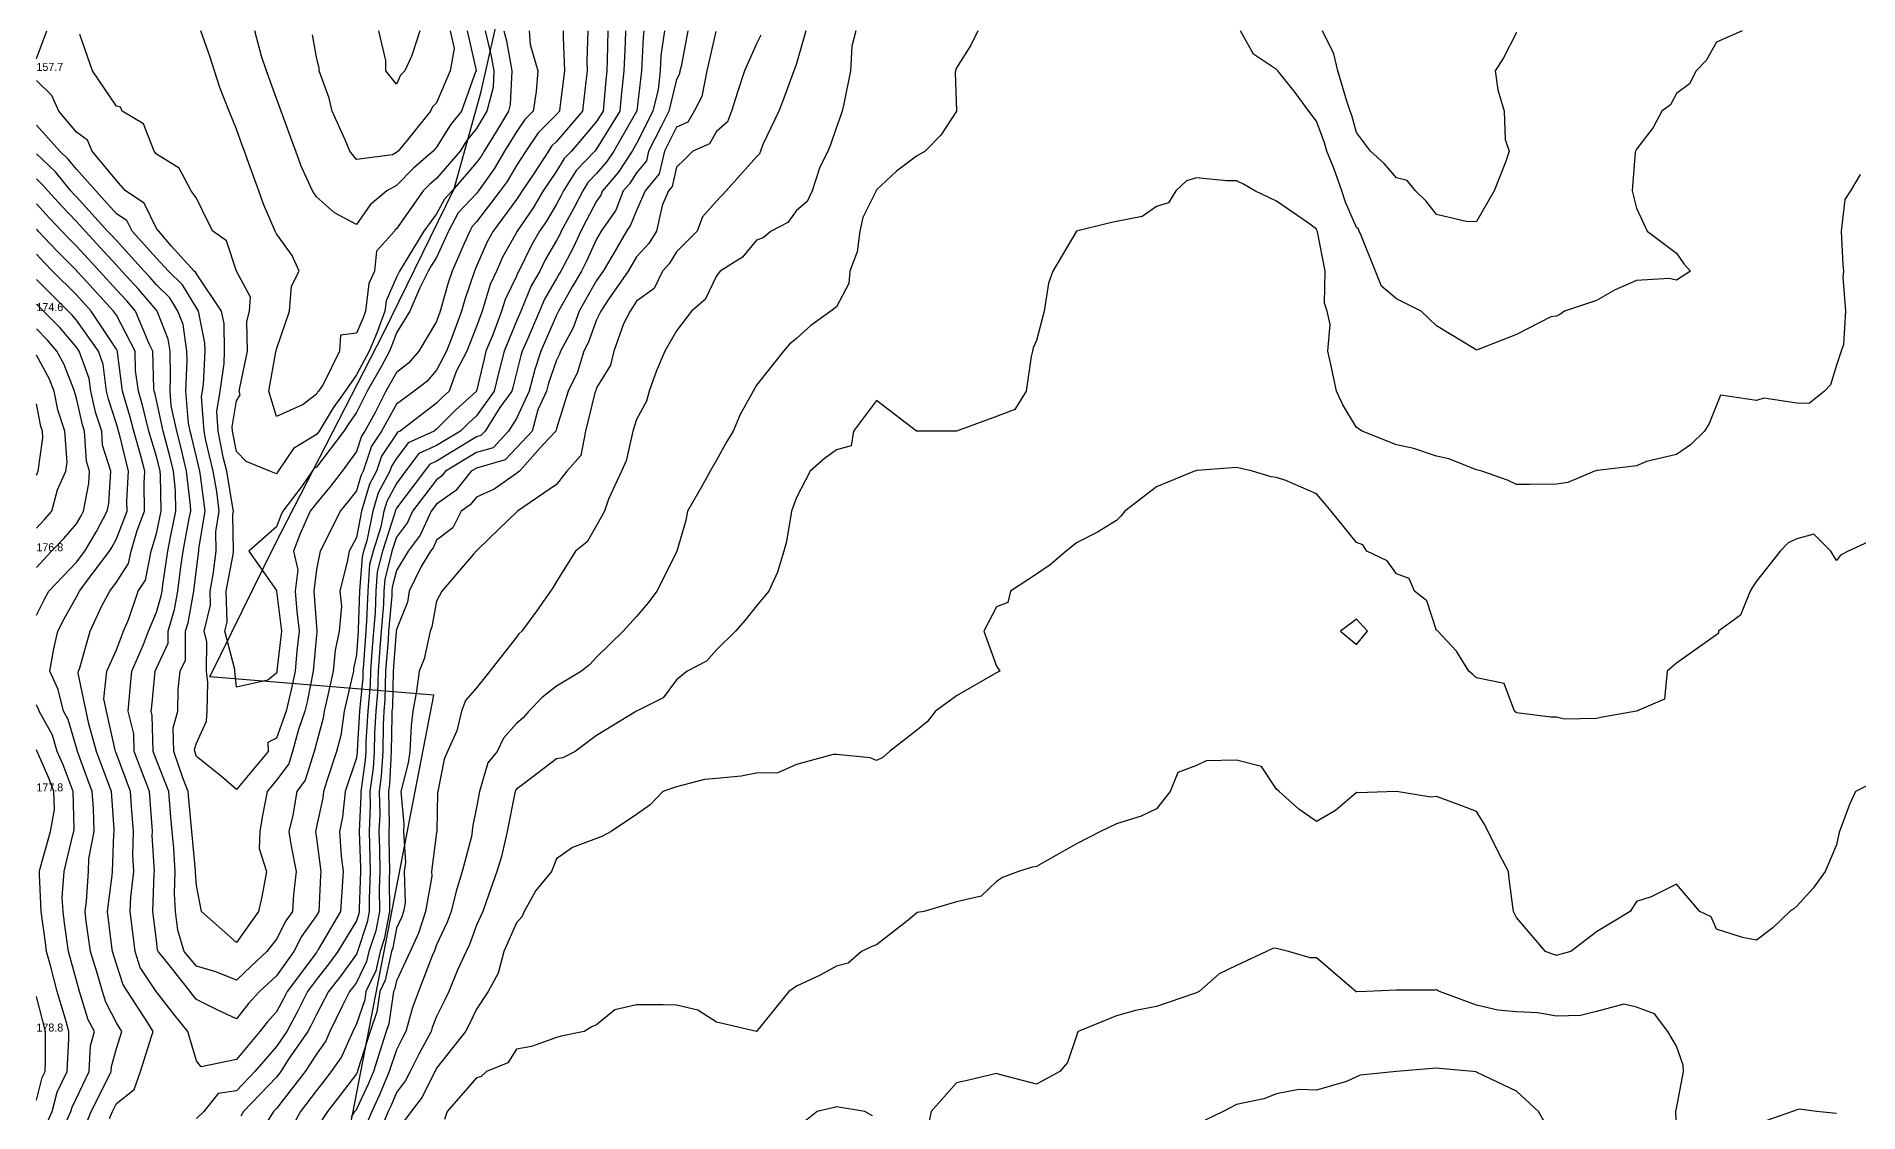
# Model space of a CAD drawing. Extents: x 0 to 495, y 0 to 595.
# Drawn here: x 0 to 227.7, y 199.9 to 334.3 of the extents above; entities that cross this region are included whole.
import ezdxf

# ---------------------------------------------------------------- set-up
doc = ezdxf.new("R2010")
doc.units = 0
for name, color, linetype in [('CONTOURS_MAJEURES', 3, 'CONTINUOUS'), ('CONTOURS_MINEURES', 8, 'CONTINUOUS'), ('PARCELLE', 4, 'CONTINUOUS'), ('POINTS_COTES', 7, 'CONTINUOUS')]:
    doc.layers.add(name, color=color, linetype=linetype)

msp = doc.modelspace()

# ---------------------------------------------------------------- linework, layer by layer
at = {"layer": 'CONTOURS_MAJEURES'}
for points in [[(65.847, 334.999), (65.817, 334.184), (65.996, 330.003), (65.423, 325.418), (65.373, 324.995), (65.001, 324.559), (62.721, 322.275), (61.178, 319.999), (59.998, 318.182), (58.818, 316.183), (57.981, 315.003), (55.005, 311.136), (54.453, 310.548), (54.154, 309.995), (53.451, 308.443), (51.97, 304.999), (51.473, 303.53), (50.48, 300.002), (50.002, 298.696), (47.812, 294.995), (46.495, 293.5), (44.999, 292.334), (43.658, 289.998), (42.323, 287.326), (41.04, 285.002), (40.619, 284.378), (39.996, 282.46), (38.209, 279.995), (36.809, 278.187), (35.003, 276.025), (34.229, 274.998), (32.923, 272.079), (32.123, 270.002), (32.675, 267.676), (32.333, 265.005), (32.533, 262.47), (32.843, 259.998), (32.558, 257.556), (32.326, 255.001), (31.942, 253.062), (31.201, 250.005), (30, 246.667), (28.905, 246.094), (28.983, 244.998), (24.997, 240.239), (23.148, 241.852), (20.004, 244.359), (19.782, 244.998), (19.776, 245.226), (20.004, 246.023), (21.243, 248.763), (21.333, 250.005), (21.405, 253.599), (21.257, 255.001), (21.296, 258.705), (20.961, 259.998), (21.745, 263.259), (21.695, 265.005), (22.094, 267.097), (22.473, 270.002), (22.416, 272.415), (22.85, 274.998), (22.541, 277.456), (22.107, 279.995), (21.186, 283.817), (20.951, 285.002), (20.651, 289.351), (20.759, 289.998), (20.877, 290.872), (21.078, 294.995), (21.055, 296.049), (20.276, 300.002), (20.004, 300.404), (18.264, 303.261), (16.491, 304.999), (15.001, 306.629), (11.954, 309.995), (11.316, 311.315), (9.998, 312.169), (7.44, 315.003), (4.995, 317.725), (3.979, 318.982), (2.909, 319.999), (0.002, 323.227)], [(78.49, 334.999), (78.052, 331.948), (77.97, 330.003), (77.69, 327.692), (77.032, 324.995), (74.996, 320.922), (74.464, 319.999), (72.703, 317.297), (70.734, 315.003), (70.527, 314.477), (70.004, 313.722), (68.724, 311.276), (68.025, 309.995), (67.091, 307.908), (65.529, 304.999), (65.336, 304.663), (65.001, 304.076), (63.499, 301.502), (62.885, 300.002), (61.274, 296.272), (60.721, 294.995), (60.536, 294.457), (59.998, 292.277), (59.531, 290.465), (59.423, 289.998), (57.937, 287.936), (56.085, 285.002), (55.563, 284.442), (55.005, 284.282), (53.181, 283.177), (50.002, 281.249), (49.141, 280.856), (48.49, 279.995), (44.999, 275.37), (44.869, 275.127), (44.831, 274.998), (44.79, 274.79), (43.25, 270.002), (42.591, 267.409), (42.419, 265.005), (42.319, 262.323), (42.112, 259.998), (41.896, 256.899), (41.749, 255.001), (41.708, 253.291), (41.406, 250.005), (41.178, 246.181), (41.165, 244.998), (41.1, 243.895), (40.541, 240.001), (40.553, 239.444), (40.346, 235.005), (40.49, 230.492), (40.498, 229.997), (40.34, 225.345), (40.343, 225.001), (40.287, 224.709), (39.996, 223.841), (37.66, 220.004), (36.543, 218.46), (35.003, 216.491), (33.883, 214.997), (32.6, 212.401), (31.3, 210.001), (30, 208.12), (27.301, 205.004), (24.997, 202.603), (22.725, 202.276), (20.939, 199.997), (20.004, 199.122)], [(51.702, 334.999), (52.193, 332.811), (51.691, 330.003), (50.002, 325.997), (49.486, 325.512), (49.25, 324.995), (46.389, 321.387), (45.218, 319.999), (45.1, 319.898), (44.999, 319.794), (44.503, 319.504), (39.996, 318.956), (39.158, 319.999), (38.586, 321.41), (36.955, 324.995), (36.606, 326.603), (35.329, 330.003), (35.333, 330.333), (35.003, 331.732), (34.525, 334.522)], [(102.422, 334.999), (101.926, 333.078), (101.759, 330.003), (100.911, 325.906), (100.692, 324.995), (100.521, 324.476), (100.002, 322.997), (99.232, 320.768), (98.9, 319.999), (97.857, 317.858), (96.975, 315.003), (96.311, 313.689), (94.998, 312.575), (93.922, 311.073), (91.848, 309.995), (90.843, 309.148), (89.995, 308.86), (88.263, 306.732), (85.469, 304.999), (85.003, 304.406), (83.565, 301.438), (81.868, 300.002), (80, 297.538), (78.557, 294.995), (77.458, 292.457), (76.595, 289.998), (76.257, 288.739), (74.996, 286.478), (74.526, 285.002), (73.697, 281.298), (73.119, 279.995), (71.51, 276.505), (71.002, 274.998), (70.004, 273.207), (68.831, 271.173), (67.387, 270.002), (65.001, 266.224), (64.562, 265.444), (64.265, 265.005), (62.499, 262.502), (60.674, 259.998), (60.303, 259.693), (59.998, 259.274), (56.688, 255.001), (55.005, 252.92), (53.641, 251.368), (53.129, 250.005), (52.562, 247.559), (51.361, 244.998), (50.967, 244.033), (50.16, 240.001), (50.132, 239.871), (50.024, 235.005), (50.002, 234.869), (49.387, 229.997), (49.402, 229.398), (48.608, 225.001), (47.733, 222.27), (46.692, 220.004), (44.999, 216.339), (44.76, 215.236), (44.643, 214.997), (44.053, 210.945), (43.728, 210.001), (43.148, 208.153), (42.114, 205.004), (41.492, 203.506), (39.996, 200.285), (39.871, 200.122), (39.774, 199.997), (39.347, 199.347)], [(185.002, 334.799), (183.357, 331.645), (182.334, 330.003), (182.648, 327.646), (183.463, 324.995), (183.554, 321.445), (184.053, 319.999), (183.626, 318.625), (182.197, 315.003), (179.999, 311.181), (178.844, 311.151), (174.996, 312.057), (173.715, 313.719), (172.368, 315.003), (171.325, 316.325), (170.003, 316.648), (168.44, 318.438), (166.727, 319.999), (165, 322.299), (164.419, 324.416), (164.205, 324.995), (163.767, 326.229), (162.638, 330.003), (162.147, 332.15), (160.738, 334.999)], [(9.145, 199.145), (9.496, 199.997), (9.998, 200.998), (12.228, 202.772), (13.016, 205.004), (14.394, 209.394), (14.591, 210.001), (13.929, 211.071), (11.379, 214.997), (10.826, 215.826), (9.998, 218.409), (9.503, 220.004), (9.422, 220.579), (8.888, 225.001), (9.48, 229.48), (9.519, 229.997), (9.658, 234.665), (9.723, 235.005), (9.715, 235.287), (9.367, 240.001), (8.177, 243.179), (7.496, 244.998), (6.564, 248.434), (6.214, 250.005), (5.219, 254.777), (5.243, 255.001), (5.444, 255.45), (6.724, 259.998), (8.175, 263.181), (9.183, 265.005), (9.998, 266.148), (11.525, 268.476), (11.83, 270.002), (12.58, 272.58), (13.519, 274.998), (13.458, 278.454), (13.537, 279.995), (13.064, 281.933), (12.167, 285.002), (11.734, 286.736), (10.759, 289.998), (10.134, 294.859), (10.131, 294.995), (9.998, 295.248), (6.853, 300.002), (4.995, 302.028), (2.027, 304.999), (1.014, 306.012), (0.002, 307.095)], [(0.002, 279.519), (0.21, 279.995), (0.819, 284.183), (0.755, 285.002), (0.571, 285.571), (0.002, 288.417)], [(205.004, 198.331), (204.909, 199.902), (204.899, 199.997), (204.899, 200.102), (205.004, 200.382), (205.879, 205.004), (205.797, 205.798), (205.004, 208.16), (203.892, 210.001), (202.229, 212.226), (200.001, 213.061), (198.402, 213.4), (194.998, 212.518), (192.988, 212.011), (190.005, 211.917), (187.657, 212.345), (185.002, 212.481), (182.654, 212.652), (179.999, 213.303), (175.345, 214.997), (175.125, 215.126), (174.996, 215.2), (174.806, 215.187), (170.003, 215.187), (166.251, 214.997), (165.049, 214.948), (165, 214.947), (164.956, 214.953), (164.924, 214.997), (159.997, 219.224), (159.208, 219.214), (156.473, 220.004), (155.004, 220.356), (154.613, 220.395), (153.754, 220.004), (150.001, 218.258), (147.812, 217.188), (145.332, 214.997), (144.998, 214.841), (144.754, 214.753), (139.995, 213.143), (137.364, 212.634), (135.002, 211.982), (130.208, 210.001), (130.131, 209.869), (129.999, 209.445), (128.887, 206.114), (127.893, 205.004), (124.996, 203.43), (120.388, 204.619), (120.004, 204.741), (116.171, 203.832), (115, 203.592), (111.816, 199.997), (111.508, 198.488)], [(104.494, 199.487), (103.533, 199.997), (100.002, 200.58), (99.55, 200.449), (97.6, 199.997), (96.139, 198.857)], [(224.995, 199.779), (222.499, 199.997), (220.327, 200.322), (220.003, 200.224), (219.482, 199.997), (216.138, 198.86)]]:
    msp.add_lwpolyline(points, dxfattribs=at)
at = {"layer": 'CONTOURS_MINEURES'}
for points in [[(61.579, 334.999), (61.699, 333.3), (62.653, 330.003), (62.45, 327.45), (62.089, 324.995), (61.045, 323.949), (59.998, 322.404), (58.516, 319.999), (57.212, 317.79), (55.238, 315.003), (55.005, 314.7), (52.728, 312.274), (51.492, 309.995), (50.002, 306.703), (49.354, 305.646), (48.962, 304.999), (47.914, 302.914), (46.653, 300.002), (44.999, 297.298), (44.386, 295.608), (44.12, 294.995), (43.112, 293.111), (41.325, 289.998), (39.996, 287.337), (39.026, 285.972), (38.44, 285.002), (35.003, 280.522), (34.675, 280.323), (34.454, 279.995), (33.196, 278.19), (30.791, 274.998), (30.547, 274.452), (30, 273.034), (26.551, 270.002), (30, 265.075), (30.013, 265.019), (30.012, 265.005), (30.013, 264.993), (30.639, 259.998), (30.062, 255.064), (30.057, 255.001), (30.047, 254.954), (30, 254.759), (28.912, 253.915), (24.997, 253.003), (24.785, 255.001), (24.787, 255.211), (23.548, 259.998), (23.829, 261.169), (23.721, 265.005), (24.596, 269.601), (24.649, 270.002), (24.54, 274.541), (24.617, 274.998), (24.562, 275.433), (23.782, 279.995), (23.395, 281.601), (22.722, 285.002), (22.553, 287.448), (22.978, 289.998), (23.444, 293.441), (23.52, 294.995), (23.444, 298.445), (23.137, 300.002), (20.004, 304.639), (19.868, 304.863), (19.729, 304.999), (16.854, 308.145), (15.299, 309.995), (15.001, 310.327), (13.477, 313.478), (11.125, 315.003), (9.998, 316.333), (6.958, 319.999), (6.368, 321.37), (4.995, 322.367), (2.797, 324.995), (1.914, 326.913), (0.002, 328.816)], [(0.002, 331.57), (1.321, 334.999)], [(65.847, 334.999), (65.817, 334.184), (65.996, 330.003), (65.423, 325.418), (65.373, 324.995), (65.001, 324.559), (62.721, 322.275), (61.178, 319.999), (59.998, 318.182), (58.818, 316.183), (57.981, 315.003), (55.005, 311.136), (54.453, 310.548), (54.154, 309.995), (53.451, 308.443), (51.97, 304.999), (51.473, 303.53), (50.48, 300.002), (50.002, 298.696), (47.812, 294.995), (46.495, 293.5), (44.999, 292.334), (43.658, 289.998), (42.323, 287.326), (41.04, 285.002), (40.619, 284.378), (39.996, 282.46), (38.209, 279.995), (36.809, 278.187), (35.003, 276.025), (34.229, 274.998), (32.923, 272.079), (32.123, 270.002), (32.675, 267.676), (32.333, 265.005), (32.533, 262.47), (32.843, 259.998), (32.558, 257.556), (32.326, 255.001), (31.942, 253.062), (31.201, 250.005), (30, 246.667), (28.905, 246.094), (28.983, 244.998), (24.997, 240.239), (23.148, 241.852), (20.004, 244.359), (19.782, 244.998), (19.776, 245.226), (20.004, 246.023), (21.243, 248.763), (21.333, 250.005), (21.405, 253.599), (21.257, 255.001), (21.296, 258.705), (20.961, 259.998), (21.745, 263.259), (21.695, 265.005), (22.094, 267.097), (22.473, 270.002), (22.416, 272.415), (22.85, 274.998), (22.541, 277.456), (22.107, 279.995), (21.186, 283.817), (20.951, 285.002), (20.651, 289.351), (20.759, 289.998), (20.877, 290.872), (21.078, 294.995), (21.055, 296.049), (20.276, 300.002), (20.004, 300.404), (18.264, 303.261), (16.491, 304.999), (15.001, 306.629), (11.954, 309.995), (11.316, 311.315), (9.998, 312.169), (7.44, 315.003), (4.995, 317.725), (3.979, 318.982), (2.909, 319.999), (0.002, 323.227)], [(68.926, 334.999), (68.787, 331.219), (68.838, 330.003), (68.672, 328.67), (68.241, 324.995), (65.001, 321.206), (64.397, 320.602), (63.989, 319.999), (62.119, 317.121), (60.697, 315.003), (60.437, 314.563), (59.998, 313.924), (57.069, 309.995), (56.326, 308.673), (55.005, 305.611), (54.742, 304.999), (53.545, 301.461), (53.134, 300.002), (52.053, 297.048), (51.25, 294.995), (50.002, 292.606), (48.78, 291.219), (47.214, 289.998), (44.999, 288.39), (43.129, 285.002), (41.867, 283.129), (40.847, 279.995), (40.551, 279.439), (39.996, 277.544), (38.885, 276.11), (37.957, 274.998), (35.949, 270.948), (35.459, 270.002), (35.003, 267.731), (34.655, 265.005), (35.003, 260.587), (35.065, 260.06), (35.058, 259.998), (35.049, 259.952), (35.003, 259.498), (34.595, 255.001), (33.838, 251.169), (33.555, 250.005), (32.741, 247.741), (32.015, 244.998), (31.537, 243.463), (30, 241.401), (28.83, 240.001), (28.208, 236.794), (27.912, 235.005), (27.853, 232.856), (28.769, 229.997), (28.174, 226.824), (27.773, 225.001), (24.997, 221.119), (20.65, 225.001), (20.004, 228.259), (19.898, 229.891), (19.902, 229.997), (19.895, 230.107), (19.422, 235.005), (19.051, 239.049), (18.977, 240.001), (18.316, 241.687), (17.162, 244.998), (17.086, 247.919), (17.684, 250.005), (17.732, 252.732), (17.975, 255.001), (18.616, 256.388), (18.64, 259.998), (18.947, 261.056), (19.676, 265.005), (20.004, 267.753), (20.298, 270.002), (20.291, 270.289), (21.082, 274.998), (20.52, 279.479), (20.432, 279.995), (20.004, 281.768), (19.383, 284.38), (19.222, 285.002), (19.002, 286.003), (18.691, 289.998), (18.844, 293.836), (18.817, 294.995), (18.33, 298.327), (17.67, 300.002), (16.661, 301.66), (15.001, 303.286), (14.21, 304.209), (13.483, 304.999), (9.998, 308.8), (9.427, 309.424), (8.899, 309.995), (4.995, 314.263), (4.634, 314.641), (4.3, 315.003), (2.379, 317.381), (0.002, 319.64)], [(71.424, 334.999), (71.328, 331.328), (71.276, 330.003), (71.148, 328.855), (70.815, 324.995), (70.004, 323.678), (66.868, 319.999), (65.954, 319.047), (65.001, 317.481), (63.337, 315.003), (62.093, 312.905), (60.095, 309.995), (60.059, 309.933), (59.998, 309.806), (58.269, 306.729), (57.522, 304.999), (56.697, 303.305), (55.72, 300.002), (55.005, 298.084), (53.796, 294.995), (52.477, 292.47), (51.59, 289.998), (50.754, 289.248), (50.002, 288.485), (45.446, 285.002), (45.139, 284.862), (44.999, 284.676), (43.115, 281.88), (42.501, 279.995), (41.631, 278.361), (40.644, 274.998), (39.996, 271.726), (39.103, 270.002), (38.879, 268.884), (37.93, 265.005), (38.146, 263.151), (37.824, 259.998), (37.35, 257.649), (37.081, 255.001), (36.255, 251.258), (35.969, 250.005), (35.844, 249.161), (35.003, 246.071), (34.719, 244.998), (33.6, 241.402), (32.556, 240.001), (32.045, 237.047), (31.557, 235.005), (31.844, 233.159), (32.446, 229.997), (32.126, 227.124), (32.005, 225.001), (31.163, 223.84), (30, 221.544), (28.816, 220.004), (26.833, 218.167), (24.997, 216.437), (22.441, 217.441), (20.004, 218.185), (18.479, 220.004), (17.673, 222.673), (17.39, 225.001), (17.244, 227.241), (17.336, 229.997), (17.153, 232.851), (16.945, 235.005), (16.782, 236.783), (16.53, 240.001), (15.001, 243.905), (14.589, 244.998), (14.484, 249.487), (14.352, 250.005), (14.404, 250.601), (14.841, 255.001), (15.001, 255.375), (16.464, 258.537), (16.474, 259.998), (17.268, 262.737), (17.687, 265.005), (18.05, 268.05), (18.346, 270.002), (19.09, 274.085), (19.284, 274.998), (19.274, 275.728), (18.772, 279.995), (18.047, 283.043), (17.541, 285.002), (16.845, 288.157), (16.702, 289.998), (16.772, 291.767), (16.697, 294.995), (16.481, 296.476), (15.091, 300.002), (15.057, 300.058), (15.001, 300.113), (12.745, 302.746), (10.673, 304.999), (9.998, 305.734), (7.961, 307.961), (6.08, 309.995), (4.995, 311.181), (3.13, 313.132), (1.406, 315.003), (0.778, 315.779), (0.002, 316.517)], [(73.609, 334.999), (73.572, 333.573), (73.433, 330.003), (73.087, 326.911), (72.921, 324.995), (70.004, 320.256), (69.785, 319.999), (67.443, 317.56), (65.886, 315.003), (65.582, 314.421), (65.001, 313.356), (63.75, 311.247), (62.89, 309.995), (61.827, 308.168), (60.286, 304.999), (60.18, 304.816), (59.998, 304.371), (58.567, 301.434), (58.144, 300.002), (57.037, 297.033), (56.188, 294.995), (55.946, 294.053), (55.005, 289.998), (52.37, 287.633), (50.002, 285.23), (49.704, 285.002), (46.473, 283.526), (44.999, 281.576), (44.362, 280.631), (44.155, 279.995), (42.71, 277.283), (42.04, 274.998), (41.309, 271.314), (40.887, 270.002), (40.707, 269.291), (40.399, 265.005), (40.221, 260.224), (40.201, 259.998), (39.996, 257.055), (39.65, 255.347), (39.615, 255.001), (39.508, 254.513), (38.478, 250.005), (38.029, 246.97), (37.492, 244.998), (36.313, 241.312), (35.869, 240.001), (35.788, 239.215), (35.003, 235.56), (34.871, 235.005), (35.003, 234.152), (35.55, 229.997), (35.51, 229.49), (35.302, 225.001), (35.003, 224.49), (33.117, 221.888), (32.163, 220.004), (30, 216.963), (28.98, 216.018), (27.897, 214.997), (26.514, 213.482), (24.997, 211.57), (22.678, 212.676), (20.004, 214.014), (19.559, 214.553), (19.217, 214.997), (16.226, 218.778), (15.198, 220.004), (15.152, 220.155), (15.001, 221.399), (14.56, 225.001), (14.735, 229.732), (14.768, 229.997), (14.478, 234.481), (14.49, 235.005), (14.449, 235.556), (14.112, 240.001), (13.585, 241.415), (12.235, 244.998), (12.183, 247.185), (11.469, 250.005), (11.75, 253.252), (11.923, 255.001), (13.367, 258.366), (14.007, 259.998), (15.001, 262.389), (15.589, 264.417), (15.697, 265.005), (15.792, 265.795), (16.429, 270.002), (16.747, 271.745), (17.438, 274.998), (17.4, 277.599), (17.118, 279.995), (16.711, 281.706), (15.859, 285.002), (15.001, 288.892), (14.78, 289.778), (14.714, 289.998), (14.672, 290.327), (14.558, 294.995), (14.07, 295.926), (12.377, 300.002), (11.28, 301.282), (9.998, 302.676), (7.868, 304.999), (6.496, 306.498), (4.995, 308.121), (4.059, 309.058), (3.183, 309.995), (1.626, 311.624), (0.002, 313.386)], [(75.93, 334.999), (75.813, 334.183), (75.638, 330.003), (75.036, 325.035), (75.026, 324.995), (74.996, 324.935), (72.147, 319.999), (71.301, 318.701), (70.004, 317.189), (68.932, 316.073), (68.28, 315.003), (67.153, 312.849), (65.596, 309.995), (65.412, 309.584), (65.001, 308.818), (63.595, 306.402), (62.913, 304.999), (61.84, 303.159), (60.547, 300.002), (59.998, 298.73), (58.442, 294.995), (57.739, 292.259), (57.214, 289.998), (55.005, 286.933), (53.987, 286.019), (52.985, 285.002), (50.002, 283.193), (47.807, 282.191), (46.147, 279.995), (44.999, 278.474), (43.79, 276.205), (43.436, 274.998), (43.05, 273.052), (42.069, 270.002), (41.649, 268.35), (41.409, 265.005), (41.27, 261.273), (41.157, 259.998), (40.869, 255.873), (40.801, 255.001), (40.782, 254.216), (40.395, 250.005), (40.103, 245.105), (40.102, 244.998), (40.096, 244.897), (39.996, 244.198), (38.575, 240.001), (38.241, 236.76), (37.864, 235.005), (38.105, 231.893), (38.355, 229.997), (38.11, 226.888), (38.023, 225.001), (35.233, 220.235), (35.093, 220.004), (35.055, 219.952), (35.003, 219.886), (31.337, 214.997), (30.895, 214.103), (30, 212.45), (28.83, 211.169), (27.903, 210.001), (24.997, 206.503), (20.573, 205.573), (20.004, 206.346), (18.929, 210.001), (17.154, 212.15), (15.001, 214.942), (14.965, 214.997), (12.978, 217.98), (12.329, 220.004), (11.957, 223.044), (11.718, 225.001), (11.784, 226.784), (12.175, 229.997), (12.043, 232.044), (12.113, 235.005), (11.884, 238.118), (11.741, 240.001), (9.998, 244.679), (9.911, 244.911), (9.879, 244.998), (9.834, 245.161), (8.753, 250.005), (8.426, 251.574), (8.791, 255.001), (9.998, 257.698), (10.899, 259.998), (11.541, 261.543), (12.735, 265.005), (13.632, 266.373), (14.357, 270.002), (15.001, 272.217), (15.592, 274.998), (15.526, 279.471), (15.464, 279.995), (15.375, 280.369), (15.001, 281.815), (14.069, 285.002), (13.257, 288.257), (12.737, 289.998), (12.403, 292.593), (12.345, 294.995), (9.998, 299.474), (9.649, 300.002), (5.829, 304.166), (5.065, 304.999), (5.031, 305.035), (4.995, 305.075), (2.537, 307.535), (0.238, 309.995), (0.123, 310.116), (0.002, 310.246)], [(58.432, 334.999), (58.742, 333.743), (59.408, 330.003), (59.203, 325.793), (58.991, 324.995), (57.501, 322.497), (55.963, 319.999), (55.607, 319.396), (55.005, 318.546), (51.943, 315.003), (51.003, 314.001), (50.002, 312.155), (48.418, 309.995), (47.121, 307.876), (45.375, 304.999), (44.999, 304.249), (43.718, 301.281), (43.557, 300.002), (42.608, 297.387), (41.574, 294.995), (39.996, 292.045), (38.569, 289.998), (37.087, 287.912), (35.33, 285.002), (35.003, 284.576), (32.148, 282.852), (30.232, 279.995), (30, 279.661), (29.166, 279.995), (26.22, 281.219), (24.997, 282.454), (24.492, 285.002), (24.455, 285.544), (24.997, 288.799), (25.476, 289.52), (25.33, 289.998), (25.404, 290.405), (26.398, 294.995), (26.28, 298.718), (26.633, 300.002), (26.748, 301.751), (24.997, 304.999), (23.764, 308.761), (22.06, 309.995), (21.357, 311.352), (20.004, 314.119), (19.342, 315.003), (17.839, 317.837), (15.001, 319.609), (14.729, 319.999), (13.399, 323.395), (10.728, 324.995), (10.498, 325.496), (9.998, 325.6), (6.996, 330.003), (5.441, 334.553)], [(78.49, 334.999), (78.052, 331.948), (77.97, 330.003), (77.69, 327.692), (77.032, 324.995), (74.996, 320.922), (74.464, 319.999), (72.703, 317.297), (70.734, 315.003), (70.527, 314.477), (70.004, 313.722), (68.724, 311.276), (68.025, 309.995), (67.091, 307.908), (65.529, 304.999), (65.336, 304.663), (65.001, 304.076), (63.499, 301.502), (62.885, 300.002), (61.274, 296.272), (60.721, 294.995), (60.536, 294.457), (59.998, 292.277), (59.531, 290.465), (59.423, 289.998), (57.937, 287.936), (56.085, 285.002), (55.563, 284.442), (55.005, 284.282), (53.181, 283.177), (50.002, 281.249), (49.141, 280.856), (48.49, 279.995), (44.999, 275.37), (44.869, 275.127), (44.831, 274.998), (44.79, 274.79), (43.25, 270.002), (42.591, 267.409), (42.419, 265.005), (42.319, 262.323), (42.112, 259.998), (41.896, 256.899), (41.749, 255.001), (41.708, 253.291), (41.406, 250.005), (41.178, 246.181), (41.165, 244.998), (41.1, 243.895), (40.541, 240.001), (40.553, 239.444), (40.346, 235.005), (40.49, 230.492), (40.498, 229.997), (40.34, 225.345), (40.343, 225.001), (40.287, 224.709), (39.996, 223.841), (37.66, 220.004), (36.543, 218.46), (35.003, 216.491), (33.883, 214.997), (32.6, 212.401), (31.3, 210.001), (30, 208.12), (27.301, 205.004), (24.997, 202.603), (22.725, 202.276), (20.939, 199.997), (20.004, 199.122)], [(56.077, 334.999), (56.855, 331.854), (57.184, 330.003), (57.083, 327.919), (56.307, 324.995), (55.005, 322.812), (53.752, 321.251), (52.968, 319.999), (50.002, 316.58), (49.151, 315.852), (48.321, 315.003), (44.999, 310.28), (44.842, 310.152), (44.733, 309.995), (42.49, 307.504), (42.243, 304.999), (41.566, 303.43), (41.134, 300.002), (40.831, 299.166), (39.996, 297.233), (38.019, 296.977), (37.888, 294.995), (35.826, 290.822), (35.252, 289.998), (35.149, 289.853), (35.003, 289.612), (33.335, 288.333), (30, 286.83), (29.036, 289.998), (29.932, 294.927), (29.947, 294.995), (29.945, 295.05), (30, 295.249), (31.629, 300.002), (31.883, 303.118), (32.824, 304.999), (31.956, 306.953), (30, 309.662), (29.827, 309.995), (28.364, 313.365), (27.805, 315.003), (26.563, 318.434), (25.991, 319.999), (25.725, 320.726), (24.997, 322.716), (24.083, 324.995), (22.914, 327.914), (22.271, 330.003), (21.701, 331.701), (20.566, 334.999)], [(81.434, 334.999), (80.565, 330.568), (80.436, 330.003), (80.365, 329.637), (80, 328.936), (79.037, 324.995), (78.078, 323.077), (76.513, 319.999), (76.235, 318.762), (74.996, 317.261), (74.106, 315.894), (73.341, 315.003), (72.397, 312.602), (70.59, 309.995), (70.004, 308.99), (68.77, 306.231), (68.108, 304.999), (66.974, 303.028), (65.245, 300.002), (65.181, 299.822), (65.001, 299.491), (63.053, 294.995), (62.273, 292.722), (61.6, 289.998), (59.998, 286.575), (59.005, 285.002), (57.071, 282.929), (55.005, 282.338), (51.14, 279.995), (50.639, 279.359), (50.002, 278.92), (47.023, 274.998), (46.394, 273.604), (44.999, 271.765), (44.432, 270.002), (43.534, 266.468), (43.429, 265.005), (43.368, 263.373), (43.068, 259.998), (42.923, 257.925), (42.696, 255.001), (42.634, 252.367), (42.416, 250.005), (42.253, 247.257), (42.229, 244.998), (42.103, 242.893), (41.688, 240.001), (41.728, 238.271), (41.575, 235.005), (41.681, 231.684), (41.71, 229.997), (41.594, 226.597), (41.608, 225.001), (41.348, 223.65), (40.123, 220.004), (40.1, 219.9), (39.996, 219.685), (38.031, 216.967), (36.49, 214.997), (35.003, 212.112), (34.304, 210.699), (33.926, 210.001), (31.526, 206.528), (30.549, 205.004), (30, 204.3), (25.893, 199.997), (25.55, 199.444)], [(53.84, 334.999), (54.95, 330.058), (54.94, 330.003), (54.893, 329.89), (53.145, 324.995), (51.747, 323.253), (50.002, 320.467), (49.607, 319.999), (47.126, 317.875), (44.999, 315.699), (43.809, 315.003), (41.705, 313.292), (39.996, 310.836), (37.275, 312.273), (35.003, 314.294), (34.493, 315.003), (33.1, 318.099), (32.405, 319.999), (31.753, 321.75), (30.574, 324.995), (30, 326.577), (29.084, 329.086), (28.749, 330.003), (28.142, 331.859), (27.29, 334.999)], [(84.916, 334.912), (83.794, 330.003), (83.176, 326.824), (82.223, 324.995), (81.406, 323.591), (80, 322.981), (78.483, 319.999), (77.844, 317.155), (76.067, 315.003), (74.996, 312.582), (74.267, 310.726), (73.76, 309.995), (72.024, 307.02), (70.828, 304.999), (70.004, 303.811), (68.612, 301.392), (67.817, 300.002), (67.076, 297.925), (65.483, 294.995), (65.375, 294.621), (65.001, 293.873), (64.011, 290.987), (63.766, 289.998), (62.682, 287.683), (61.951, 285.002), (59.998, 282.936), (58.58, 281.417), (55.005, 280.393), (54.348, 279.995), (52.432, 277.568), (50.002, 275.891), (49.323, 274.998), (47.98, 272.021), (46.448, 270.002), (44.999, 267.585), (44.476, 265.528), (44.438, 265.005), (44.417, 264.423), (44.024, 259.998), (43.951, 258.951), (43.644, 255.001), (43.559, 251.442), (43.427, 250.005), (43.327, 248.332), (43.292, 244.998), (43.107, 241.89), (42.836, 240.001), (42.902, 237.098), (42.804, 235.005), (42.872, 232.877), (42.921, 229.997), (42.848, 227.85), (42.873, 225.001), (42.41, 222.59), (41.54, 220.004), (41.265, 218.734), (39.996, 216.133), (39.519, 215.475), (39.146, 214.997), (38.24, 213.24), (36.681, 210.001), (36.17, 208.833), (35.003, 207.193), (33.6, 205.004), (30, 200.388), (29.627, 199.997), (27.856, 197.142)], [(51.702, 334.999), (52.193, 332.811), (51.691, 330.003), (50.002, 325.997), (49.486, 325.512), (49.25, 324.995), (46.389, 321.387), (45.218, 319.999), (45.1, 319.898), (44.999, 319.794), (44.503, 319.504), (39.996, 318.956), (39.158, 319.999), (38.586, 321.41), (36.955, 324.995), (36.606, 326.603), (35.329, 330.003), (35.333, 330.333), (35.003, 331.732), (34.525, 334.522)], [(96.162, 334.999), (94.998, 330.95), (94.766, 330.235), (94.648, 330.003), (93.409, 326.586), (92.775, 324.995), (90.798, 320.801), (90.503, 319.999), (90.355, 319.64), (89.995, 319.269), (86.201, 315.003), (85.003, 313.751), (83.237, 311.762), (82.585, 309.995), (80, 307.396), (79.096, 305.901), (78.25, 304.999), (77.19, 302.808), (74.996, 301.23), (74.21, 300.002), (73.394, 298.395), (72.147, 294.995), (71.751, 293.246), (70.004, 290.402), (69.913, 290.089), (69.868, 289.998), (69.806, 289.8), (68.609, 285.002), (68.024, 281.976), (66.31, 279.995), (65.001, 278.317), (60.108, 274.998), (60.056, 274.94), (59.998, 274.896), (56.669, 271.667), (55.005, 270.046), (54.99, 270.016), (54.971, 270.002), (54.62, 269.617), (50.684, 265.005), (50.002, 263.779), (49.434, 260.566), (49.207, 259.998), (48.452, 256.55), (47.822, 255.001), (47.514, 252.517), (47.032, 250.005), (46.816, 248.186), (46.681, 244.998), (46.447, 243.552), (45.529, 240.001), (45.906, 235.911), (45.888, 235.005), (46.113, 231.112), (45.972, 229.997), (46.066, 226.067), (45.874, 225.001), (45.662, 224.339), (44.999, 222.897), (44.532, 220.471), (44.375, 220.004), (43.595, 216.402), (42.909, 214.997), (42.539, 212.457), (41.694, 210.001), (40.188, 205.196), (40.125, 205.004), (40.087, 204.913), (39.996, 204.716), (37.954, 202.044), (36.366, 199.997), (35.003, 197.926)], [(102.422, 334.999), (101.926, 333.078), (101.759, 330.003), (100.911, 325.906), (100.692, 324.995), (100.521, 324.476), (100.002, 322.997), (99.232, 320.768), (98.9, 319.999), (97.857, 317.858), (96.975, 315.003), (96.311, 313.689), (94.998, 312.575), (93.922, 311.073), (91.848, 309.995), (90.843, 309.148), (89.995, 308.86), (88.263, 306.732), (85.469, 304.999), (85.003, 304.406), (83.565, 301.438), (81.868, 300.002), (80, 297.538), (78.557, 294.995), (77.458, 292.457), (76.595, 289.998), (76.257, 288.739), (74.996, 286.478), (74.526, 285.002), (73.697, 281.298), (73.119, 279.995), (71.51, 276.505), (71.002, 274.998), (70.004, 273.207), (68.831, 271.173), (67.387, 270.002), (65.001, 266.224), (64.562, 265.444), (64.265, 265.005), (62.499, 262.502), (60.674, 259.998), (60.303, 259.693), (59.998, 259.274), (56.688, 255.001), (55.005, 252.92), (53.641, 251.368), (53.129, 250.005), (52.562, 247.559), (51.361, 244.998), (50.967, 244.033), (50.16, 240.001), (50.132, 239.871), (50.024, 235.005), (50.002, 234.869), (49.387, 229.997), (49.402, 229.398), (48.608, 225.001), (47.733, 222.27), (46.692, 220.004), (44.999, 216.339), (44.76, 215.236), (44.643, 214.997), (44.053, 210.945), (43.728, 210.001), (43.148, 208.153), (42.114, 205.004), (41.492, 203.506), (39.996, 200.285), (39.871, 200.122), (39.774, 199.997), (39.347, 199.347)], [(117.676, 334.999), (116.771, 333.231), (115, 330.403), (114.861, 330.003), (114.812, 329.814), (115, 324.995), (113.035, 321.962), (111.069, 319.999), (109.997, 319.366), (107.501, 317.501), (105.005, 315.159), (104.939, 315.003), (103.301, 311.701), (102.929, 309.995), (102.598, 307.403), (101.669, 304.999), (101.548, 303.454), (100.002, 300.528), (99.303, 300.002), (96.796, 298.203), (94.998, 296.571), (94.121, 295.872), (93.363, 294.995), (89.995, 290.73), (89.585, 289.998), (87.937, 287.062), (87.098, 285.002), (86.289, 283.712), (85.003, 281.38), (84.19, 279.995), (83.245, 278.239), (81.38, 274.998), (81.154, 273.845), (80.061, 270.002), (80, 269.883), (77.528, 265.005), (76.456, 263.545), (74.996, 261.866), (73.354, 259.998), (70.004, 256.772), (69.15, 255.854), (68.111, 255.001), (65.001, 253.133), (63.234, 251.77), (61.53, 250.005), (60.827, 249.174), (59.998, 248.471), (58.362, 246.638), (57.58, 244.998), (56.422, 243.58), (55.363, 240.001), (55.005, 238.003), (54.483, 235.526), (54.471, 235.005), (54.366, 234.365), (53.207, 229.997), (52.481, 227.522), (51.852, 225.001), (51.356, 223.648), (50.002, 220.816), (49.805, 220.201), (49.715, 220.004), (49.468, 219.47), (47.742, 214.997), (46.983, 213.016), (46.182, 210.001), (45.766, 209.234), (44.999, 207.729), (44.104, 205.004), (42.898, 202.1), (41.921, 199.997), (41.348, 198.647)], [(47.909, 334.999), (46.94, 331.942), (46.065, 330.003), (45.515, 329.486), (44.999, 328.355), (43.658, 330.003), (43.685, 331.315), (42.805, 334.999)], [(213.18, 334.999), (209.996, 333.6), (208.694, 331.306), (207.429, 330.003), (206.605, 328.397), (205.004, 327.165), (204.248, 325.752), (203.146, 324.995), (202.078, 322.921), (200.001, 320.216), (199.869, 319.999), (199.801, 319.799), (199.445, 315.003), (200.001, 312.856), (201.335, 309.995), (205.004, 307.247), (205.903, 305.898), (206.732, 304.999), (205.004, 303.874), (204.066, 304.062), (200.001, 303.823), (197.328, 302.672), (194.998, 301.306), (191.004, 300.002), (190.421, 299.585), (190.005, 299.349), (189.29, 299.287), (185.002, 297.091), (180.191, 295.187), (179.999, 295.099), (179.721, 295.273), (174.996, 298.152), (173.067, 300.002), (170.003, 301.518), (168.112, 303.11), (167.374, 304.999), (165.572, 309.424), (165.331, 309.995), (165.221, 310.216), (165, 310.456), (163.598, 313.6), (163.162, 315.003), (162.136, 317.863), (161.28, 319.999), (161.004, 321.005), (159.997, 323.73), (159.018, 324.995), (157.304, 327.302), (155.156, 330.003), (155.004, 330.164), (152.118, 332.117), (150.501, 334.999)], [(185.002, 334.799), (183.357, 331.645), (182.334, 330.003), (182.648, 327.646), (183.463, 324.995), (183.554, 321.445), (184.053, 319.999), (183.626, 318.625), (182.197, 315.003), (179.999, 311.181), (178.844, 311.151), (174.996, 312.057), (173.715, 313.719), (172.368, 315.003), (171.325, 316.325), (170.003, 316.648), (168.44, 318.438), (166.727, 319.999), (165, 322.299), (164.419, 324.416), (164.205, 324.995), (163.767, 326.229), (162.638, 330.003), (162.147, 332.15), (160.738, 334.999)], [(90.544, 334.451), (89.995, 333.375), (88.514, 330.003), (87.632, 327.365), (86.892, 324.995), (86.363, 323.634), (85.003, 322.424), (84.11, 320.89), (82.054, 319.999), (81.036, 318.964), (80, 317.983), (79.453, 315.549), (79.002, 315.003), (78.209, 313.21), (77.488, 309.995), (76.55, 308.444), (74.996, 306.787), (73.939, 304.999), (71.532, 301.532), (70.553, 300.002), (70.004, 298.921), (68.971, 296.029), (68.409, 294.995), (67.644, 292.355), (66.464, 289.998), (65.001, 285.328), (64.912, 285.002), (63.333, 283.333), (60.357, 279.995), (59.998, 279.709), (57.229, 277.769), (55.005, 276.765), (54.225, 275.777), (53.096, 274.998), (52.065, 272.938), (50.002, 271.404), (49.566, 270.437), (49.235, 270.002), (48.091, 268.093), (46.606, 265.005), (46.365, 263.638), (44.999, 260.213), (44.98, 259.998), (44.978, 259.977), (44.591, 255.001), (44.485, 250.518), (44.438, 250.005), (44.402, 249.408), (44.355, 244.998), (44.111, 240.888), (43.983, 240.001), (44.077, 235.925), (44.034, 235.005), (44.064, 234.069), (44.133, 229.997), (44.102, 229.102), (44.139, 225.001), (43.471, 221.53), (42.958, 220.004), (42.43, 217.568), (41.175, 214.997), (41.025, 213.969), (39.996, 210.976), (39.526, 210.001), (38.147, 206.854), (36.831, 205.004), (36.038, 203.966), (35.003, 202.632), (33.002, 199.997), (30.523, 195.522)], [(227.932, 317.066), (226.72, 315.003), (226.038, 313.959), (225.577, 309.995), (225.773, 305.776), (225.871, 304.999), (225.757, 304.238), (226.096, 300.002), (225.847, 295.847), (225.575, 294.995), (224.995, 293.257), (224.223, 290.771), (223.467, 289.998), (221.56, 288.44), (220.003, 288.482), (215.895, 289.104), (215, 288.819), (210.489, 289.507), (209.996, 288.235), (209.05, 285.95), (208.471, 285.002), (206.714, 283.287), (205.004, 282.091), (201.214, 281.208), (200.001, 280.673), (195.094, 280.091), (194.998, 280.07), (194.933, 280.06), (194.748, 279.995), (191.421, 278.578), (190.005, 278.385), (186.67, 278.329), (185.002, 278.356), (183.865, 278.859), (180.651, 279.995), (179.999, 280.161), (176.544, 281.544), (174.996, 281.891), (172.174, 282.825), (170.003, 283.295), (165.715, 285.002), (165, 285.465), (163.286, 288.286), (162.498, 289.998), (161.816, 293.178), (161.412, 294.995), (161.68, 298.317), (161.341, 300.002), (160.997, 301.002), (161.084, 304.999), (160.099, 309.893), (160.074, 309.995), (160.05, 310.048), (159.997, 310.219), (158.998, 310.997), (155.004, 313.751), (152.275, 315.003), (150.849, 315.849), (150.001, 316.284), (148.75, 316.252), (144.998, 316.668), (143.747, 316.252), (142.41, 315.003), (141.485, 313.511), (139.995, 313.055), (138.194, 311.801), (135.002, 311.173), (134.018, 310.98), (129.999, 309.995), (127.038, 304.999), (126.512, 303.485), (125.961, 300.002), (124.996, 296.33), (124.588, 295.404), (124.497, 294.995), (124.33, 294.329), (123.712, 289.998), (122.281, 287.719), (120.004, 286.83), (115, 285.002), (109.997, 285.002), (105.005, 288.845), (102.104, 285.002), (101.838, 283.164), (100.002, 282.66), (98.458, 281.539), (96.699, 279.995), (96.103, 278.891), (94.998, 276.728), (94.355, 274.998), (93.763, 271.235), (93.435, 270.002), (92.616, 267.385), (91.548, 265.005), (89.995, 263.166), (88.588, 261.409), (87.372, 259.998), (85.003, 257.704), (83.742, 256.26), (81.334, 255.001), (80, 253.95), (78.332, 251.67), (74.996, 250.005), (70.004, 246.988), (67.341, 244.998), (65.802, 244.197), (65.001, 244.075), (60.97, 240.973), (59.998, 240.27), (59.877, 240.122), (59.841, 240.001), (59.807, 239.81), (58.825, 235.005), (58.132, 231.868), (57.536, 229.997), (56.199, 226.196), (55.797, 225.001), (55.005, 223.301), (54.121, 220.888), (53.698, 220.004), (52.598, 217.595), (51.557, 214.997), (51.054, 213.946), (50.002, 211.891), (49.478, 210.524), (49.339, 210.001), (47.812, 207.191), (46.697, 205.004), (46.136, 203.866), (44.999, 202.369), (44.303, 200.693), (43.98, 199.997), (42.794, 197.202)], [(9.145, 199.145), (9.496, 199.997), (9.998, 200.998), (12.228, 202.772), (13.016, 205.004), (14.394, 209.394), (14.591, 210.001), (13.929, 211.071), (11.379, 214.997), (10.826, 215.826), (9.998, 218.409), (9.503, 220.004), (9.422, 220.579), (8.888, 225.001), (9.48, 229.48), (9.519, 229.997), (9.658, 234.665), (9.723, 235.005), (9.715, 235.287), (9.367, 240.001), (8.177, 243.179), (7.496, 244.998), (6.564, 248.434), (6.214, 250.005), (5.219, 254.777), (5.243, 255.001), (5.444, 255.45), (6.724, 259.998), (8.175, 263.181), (9.183, 265.005), (9.998, 266.148), (11.525, 268.476), (11.83, 270.002), (12.58, 272.58), (13.519, 274.998), (13.458, 278.454), (13.537, 279.995), (13.064, 281.933), (12.167, 285.002), (11.734, 286.736), (10.759, 289.998), (10.134, 294.859), (10.131, 294.995), (9.998, 295.248), (6.853, 300.002), (4.995, 302.028), (2.027, 304.999), (1.014, 306.012), (0.002, 307.095)], [(4.995, 195.481), (6.856, 199.997), (8.727, 203.732), (9.34, 205.004), (9.373, 205.629), (9.998, 207.894), (10.682, 210.001), (9.998, 211.107), (8.657, 213.658), (8.24, 214.997), (7.546, 217.451), (6.754, 220.004), (6.226, 223.772), (6.077, 225.001), (6.241, 226.246), (6.523, 229.997), (6.57, 231.574), (7.228, 235.005), (7.143, 237.856), (6.984, 240.001), (6.443, 241.447), (5.114, 244.998), (4.995, 245.437), (3.979, 248.986), (3.397, 250.005), (2.713, 252.718), (1.666, 255.001), (2.181, 257.818), (2.675, 259.998), (3.461, 261.536), (4.995, 264.285), (5.393, 265.005), (6.377, 266.386), (9.143, 270.002), (9.465, 270.534), (9.998, 271.546), (11.339, 274.998), (11.316, 276.314), (11.503, 279.995), (10.375, 284.625), (10.264, 285.002), (10.211, 285.215), (9.998, 285.928), (9.004, 289.006), (8.774, 289.998), (8.342, 293.341), (7.742, 294.995), (4.995, 298.869), (4.478, 299.484), (3.962, 300.002), (0.002, 303.965)], [(0.002, 262.03), (1.008, 263.996), (1.571, 265.005), (4.995, 268.641), (6.036, 270.002), (7.525, 272.471), (8.858, 274.998), (9.037, 275.958), (9.306, 279.995), (8.263, 283.266), (8.159, 285.002), (7.387, 287.391), (6.785, 289.998), (6.58, 291.582), (5.343, 294.995), (4.995, 295.485), (2.934, 297.936), (0.881, 300.002), (0.002, 300.881)], [(0.002, 267.968), (1.892, 270.002), (3.41, 271.588), (4.995, 273.427), (5.586, 274.407), (5.898, 274.998), (6.542, 278.449), (6.645, 279.995), (6.246, 281.246), (6.021, 285.002), (5.771, 285.777), (4.995, 289.137), (4.784, 289.788), (4.742, 289.998), (3.431, 293.43), (2.563, 294.995), (1.391, 296.388), (0.002, 297.785)], [(0.002, 272.902), (1.027, 273.973), (1.911, 274.998), (2.653, 277.651), (3.677, 279.995), (3.845, 281.148), (3.544, 285.002), (2.678, 287.679), (2.214, 289.998), (1.602, 291.6), (0.002, 294.482)], [(0.002, 279.519), (0.21, 279.995), (0.819, 284.183), (0.755, 285.002), (0.571, 285.571), (0.002, 288.417)], [(229.998, 271.613), (226.425, 270.002), (225.483, 269.514), (224.995, 268.826), (224.256, 270.002), (222.129, 272.13), (220.003, 271.555), (218.947, 271.056), (217.948, 270.002), (215, 266.254), (214.48, 265.524), (214.19, 265.005), (212.967, 262.032), (210.24, 259.998), (210.24, 259.754), (209.996, 259.563), (208.57, 258.57), (205.004, 256.001), (203.813, 255.001), (203.481, 251.526), (200.001, 250.005), (195.725, 249.277), (194.998, 249.115), (190.982, 249.025), (190.005, 249.278), (189.279, 249.278), (185.002, 249.823), (184.739, 250.005), (183.463, 253.464), (179.999, 254.188), (179.55, 254.553), (179.026, 255.001), (177.497, 257.5), (175.162, 259.998), (175.078, 260.08), (174.996, 260.117), (173.784, 263.79), (172.23, 265.005), (171.587, 266.591), (170.003, 267.175), (168.815, 268.815), (166.294, 270.002), (165.79, 270.791), (165, 271.104), (161.805, 274.998), (160.997, 275.997), (159.997, 277.17), (156.156, 278.841), (155.004, 279.206), (154.312, 279.303), (152.002, 279.995), (150.001, 280.464), (145.083, 280.079), (144.998, 280.074), (144.937, 280.056), (144.748, 279.995), (139.995, 278.057), (136.053, 274.998), (135.557, 274.443), (135.002, 273.856), (132.632, 272.368), (129.999, 271.054), (128.708, 270.002), (126.688, 268.312), (124.996, 267.129), (121.732, 265.005), (121.408, 263.597), (120.004, 263.046), (118.412, 259.998), (120.004, 255.626), (120.42, 255.001), (120.004, 254.826), (119.603, 254.602), (115, 251.92), (112.385, 250.005), (111.31, 248.691), (109.997, 247.615), (106.62, 244.998), (105.767, 244.234), (105.005, 243.853), (104.219, 244.212), (100.002, 244.607), (99.591, 244.588), (94.998, 243.372), (92.664, 242.333), (89.995, 242.264), (88.092, 241.906), (85.003, 241.614), (83.516, 241.486), (80, 240.551), (78.284, 240.001), (76.689, 238.311), (74.996, 237.128), (71.853, 235.005), (70.652, 234.354), (70.004, 234.111), (67.015, 232.989), (65.001, 231.555), (64.358, 229.997), (62.398, 227.6), (60.975, 225.001), (60.659, 224.34), (59.998, 223.581), (58.417, 220.004), (57.71, 217.291), (56.454, 214.997), (55.005, 212.782), (54.105, 210.899), (53.645, 210.001), (50.002, 205.411), (49.859, 205.147), (49.786, 205.004), (48.203, 201.797), (46.836, 199.997), (44.999, 197.547)], [(166.364, 259.998), (165, 261.517), (162.984, 259.998), (165, 258.353), (166.364, 259.998)], [(3.731, 198.732), (4.305, 199.997), (4.447, 200.546), (4.995, 201.675), (6.598, 205.004), (6.767, 208.231), (7.255, 210.001), (6.477, 211.481), (5.381, 214.997), (4.995, 216.363), (4.01, 220.004), (3.519, 223.524), (3.326, 225.001), (3.235, 226.762), (3.485, 229.997), (4.57, 234.579), (4.687, 235.005), (4.733, 235.266), (4.596, 240.001), (3.331, 243.332), (2.605, 244.998), (2.025, 247.026), (0.325, 250.005), (0.26, 250.263), (0.002, 250.825)], [(0.002, 195.67), (1.967, 199.997), (2.591, 202.407), (3.85, 205.004), (4.063, 209.068), (4.06, 210.001), (3.732, 211.264), (2.609, 214.997), (1.748, 218.254), (1.274, 220.004), (1.118, 221.121), (0.613, 225.001), (0.374, 229.625), (0.403, 229.997), (0.528, 230.524), (1.759, 235.005), (2.243, 237.758), (2.178, 240.001), (1.579, 241.579), (0.09, 244.998), (0.071, 245.066), (0.002, 245.186)], [(229.998, 241.321), (227.355, 240.001), (226.62, 238.379), (225.353, 235.005), (225.285, 234.714), (224.995, 233.336), (223.569, 229.997), (222.083, 227.915), (220.003, 225.653), (219.654, 225.349), (219.169, 225.001), (217.028, 222.975), (215, 221.432), (213.234, 221.768), (209.996, 222.802), (209.318, 224.322), (207.884, 225.001), (205.004, 228.407), (201.82, 226.818), (200.001, 226.25), (199.2, 225.001), (194.998, 222.442), (191.777, 220.004), (190.381, 219.627), (190.005, 219.517), (189.618, 219.617), (188.629, 220.004), (185.002, 224.266), (184.73, 224.729), (184.629, 225.001), (184.08, 229.077), (183.987, 229.997), (182.879, 232.122), (181.439, 235.005), (180.959, 235.964), (179.999, 237.503), (178.171, 238.176), (174.996, 239.344), (174.282, 239.287), (170.003, 240.001), (165.161, 239.84), (165, 239.854), (162.379, 237.622), (159.997, 236.254), (157.794, 237.797), (155.316, 240.001), (155.004, 240.287), (153.107, 243.102), (150.001, 243.911), (146.196, 243.801), (144.998, 243.228), (142.648, 242.348), (141.698, 240.001), (139.995, 237.841), (138.089, 236.912), (135.002, 235.956), (133.001, 235.005), (129.999, 233.464), (126.467, 231.47), (124.996, 230.608), (124.441, 230.554), (122.727, 229.997), (120.752, 229.248), (120.004, 228.748), (118.087, 226.914), (115, 226.184), (110.907, 225.001), (110.124, 224.874), (109.997, 224.779), (108.749, 223.752), (105.005, 220.815), (104.404, 220.604), (103.129, 220.004), (101.473, 218.532), (100.002, 218.15), (97.976, 217.024), (94.998, 215.688), (94.045, 214.997), (89.995, 210.001), (85.003, 211.154), (82.676, 212.673), (80, 213.284), (78.332, 213.332), (74.996, 213.332), (72.273, 212.726), (70.004, 210.833), (69.432, 210.572), (68.464, 210.001), (65.571, 209.431), (65.001, 209.263), (61.866, 208.134), (59.998, 207.788), (58.916, 206.087), (56.253, 205.004), (55.606, 204.401), (55.005, 204.229), (51.343, 199.997), (50.995, 199.005)], [(205.004, 198.331), (204.909, 199.902), (204.899, 199.997), (204.899, 200.102), (205.004, 200.382), (205.879, 205.004), (205.797, 205.798), (205.004, 208.16), (203.892, 210.001), (202.229, 212.226), (200.001, 213.061), (198.402, 213.4), (194.998, 212.518), (192.988, 212.011), (190.005, 211.917), (187.657, 212.345), (185.002, 212.481), (182.654, 212.652), (179.999, 213.303), (175.345, 214.997), (175.125, 215.126), (174.996, 215.2), (174.806, 215.187), (170.003, 215.187), (166.251, 214.997), (165.049, 214.948), (165, 214.947), (164.956, 214.953), (164.924, 214.997), (159.997, 219.224), (159.208, 219.214), (156.473, 220.004), (155.004, 220.356), (154.613, 220.395), (153.754, 220.004), (150.001, 218.258), (147.812, 217.188), (145.332, 214.997), (144.998, 214.841), (144.754, 214.753), (139.995, 213.143), (137.364, 212.634), (135.002, 211.982), (130.208, 210.001), (130.131, 209.869), (129.999, 209.445), (128.887, 206.114), (127.893, 205.004), (124.996, 203.43), (120.388, 204.619), (120.004, 204.741), (116.171, 203.832), (115, 203.592), (111.816, 199.997), (111.508, 198.488)], [(0.002, 201.44), (0.735, 204.269), (1.092, 205.004), (1.152, 206.155), (1.141, 210.001), (0.002, 214.379)], [(188.551, 198.544), (187.731, 199.997), (185.002, 202.543), (180.16, 204.843), (179.999, 204.941), (179.953, 204.958), (179.544, 205.004), (175.375, 205.383), (174.996, 205.431), (170.003, 205.004), (165.44, 204.564), (165, 204.337), (163.749, 203.752), (159.997, 202.667), (157.766, 202.767), (155.004, 202.203), (153.418, 201.584), (150.001, 200.88), (148.333, 199.997), (146.08, 198.916)], [(104.494, 199.487), (103.533, 199.997), (100.002, 200.58), (99.55, 200.449), (97.6, 199.997), (96.139, 198.857)], [(224.995, 199.779), (222.499, 199.997), (220.327, 200.322), (220.003, 200.224), (219.482, 199.997), (216.138, 198.86)]]:
    msp.add_lwpolyline(points, dxfattribs=at)
at = {"layer": 'PARCELLE'}
msp.add_lwpolyline([(38.985, 197.021), (49.689, 252.006), (21.656, 254.306), (29.801, 270.801), (43.367, 297.262), (52.224, 315.289), (55.594, 327.428), (60.628, 349.774)], dxfattribs=at)

# ---------------------------------------------------------------- texts
at = {"layer": 'POINTS_COTES'}
for s, p in [('157.7', (0.002, 330.003)), ('174.6', (0.002, 300.002)), ('176.8', (0.002, 270.002)), ('177.8', (0.002, 240.001)), ('178.8', (0.002, 210.001))]:
    msp.add_text(s, height=1, dxfattribs=at).set_placement(p)

doc.saveas('drawing.dxf')
